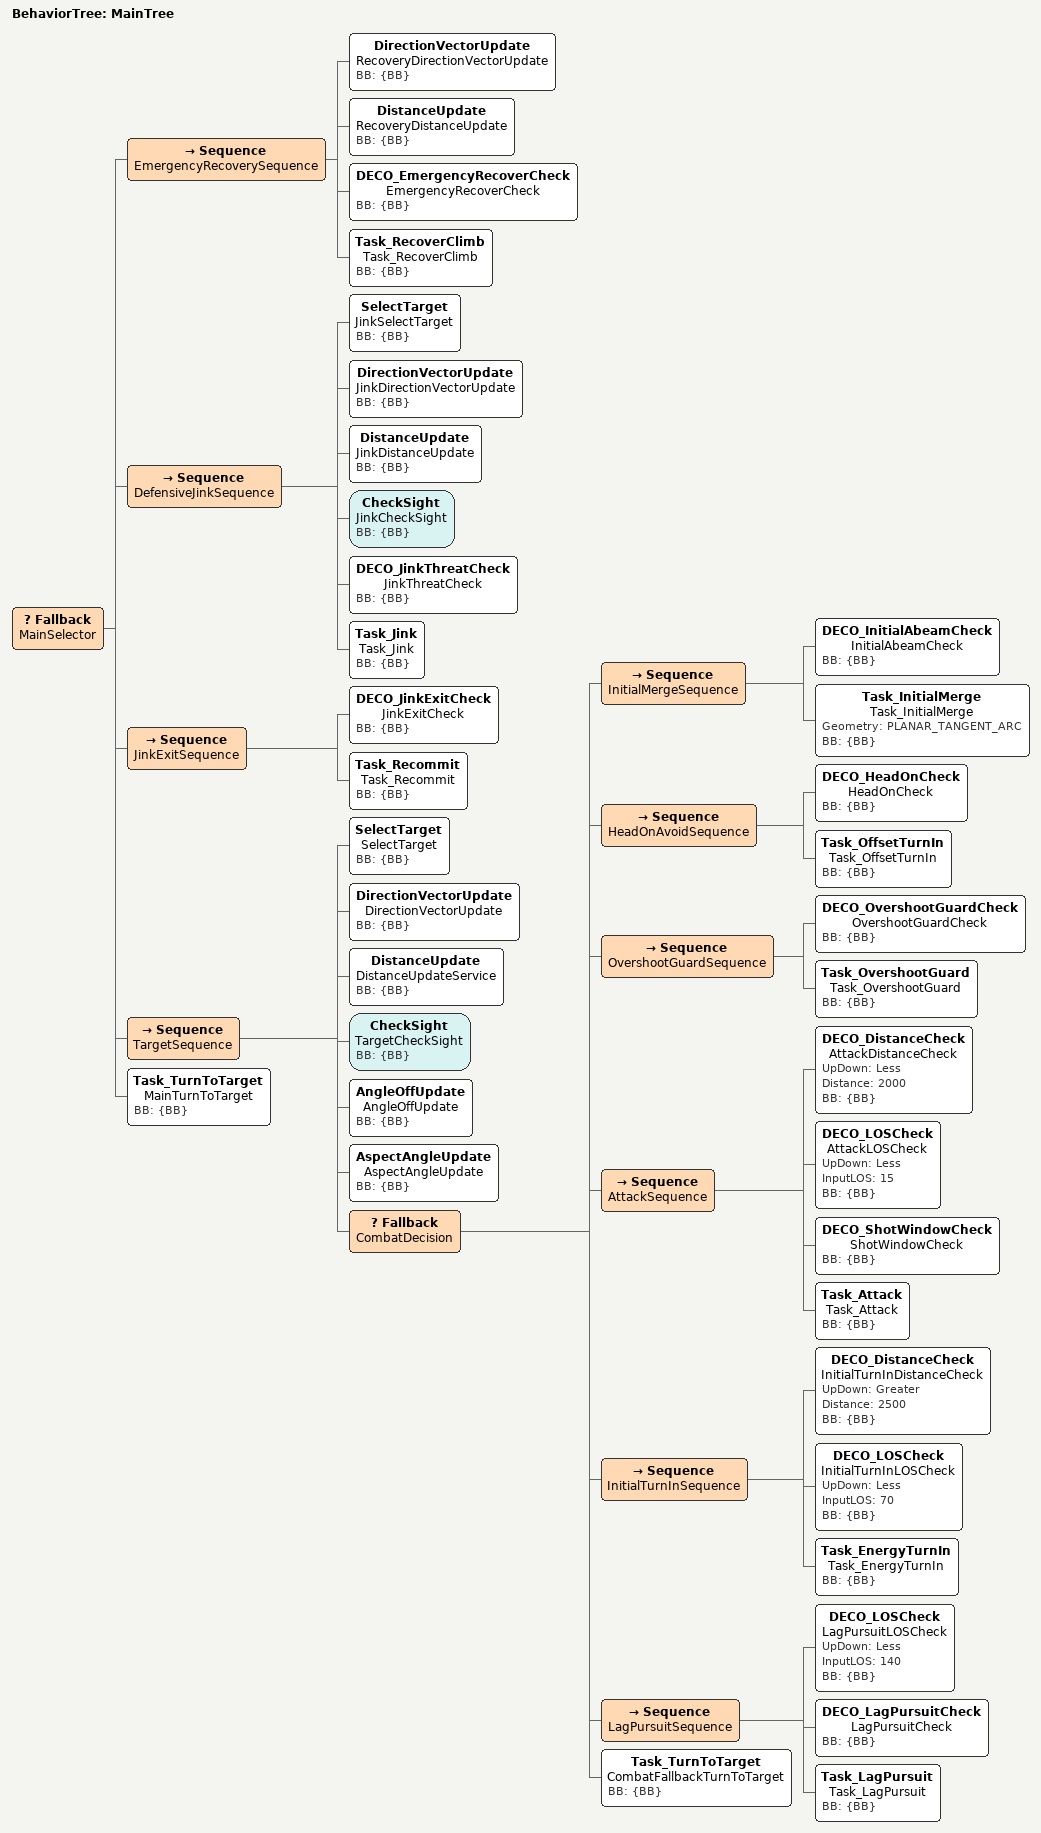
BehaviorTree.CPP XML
<root main_tree_to_execute="MainTree">

  <BehaviorTree ID="MainTree">

    <Fallback name="MainSelector">

      <!-- 1. 생존 조건이 참이면 공격/추적보다 먼저 상승 회복 -->
      <Sequence name="EmergencyRecoverySequence">

        <DirectionVectorUpdate
            name="RecoveryDirectionVectorUpdate"
            BB="{BB}"/>

        <DistanceUpdate
            name="RecoveryDistanceUpdate"
            BB="{BB}"/>

        <DECO_EmergencyRecoverCheck
            name="EmergencyRecoverCheck"
            BB="{BB}"/>

        <Task_RecoverClimb
            name="Task_RecoverClimb"
            BB="{BB}"/>

      </Sequence>

      <!-- 2. 후방 위협이 지속되는 동안 징킹 -->
      <Sequence name="DefensiveJinkSequence">

        <SelectTarget
            name="JinkSelectTarget"
            BB="{BB}"/>

        <DirectionVectorUpdate
            name="JinkDirectionVectorUpdate"
            BB="{BB}"/>

        <DistanceUpdate
            name="JinkDistanceUpdate"
            BB="{BB}"/>

        <CheckSight
            name="JinkCheckSight"
            BB="{BB}"/>

        <DECO_JinkThreatCheck
            name="JinkThreatCheck"
            BB="{BB}"/>

        <Task_Jink
            name="Task_Jink"
            BB="{BB}"/>

      </Sequence>

      <!-- 3. 징킹 종료 후 재교전 -->
      <Sequence name="JinkExitSequence">

        <DECO_JinkExitCheck
            name="JinkExitCheck"
            BB="{BB}"/>

        <Task_Recommit
            name="Task_Recommit"
            BB="{BB}"/>

      </Sequence>

      <!-- 4. 유효한 적이 있을 때 전투 판단 -->
      <Sequence name="TargetSequence">

        <SelectTarget
            name="SelectTarget"
            BB="{BB}"/>

        <DirectionVectorUpdate
            name="DirectionVectorUpdate"
            BB="{BB}"/>

        <DistanceUpdate
            name="DistanceUpdateService"
            BB="{BB}"/>

        <CheckSight
            name="TargetCheckSight"
            BB="{BB}"/>

        <AngleOffUpdate
            name="AngleOffUpdate"
            BB="{BB}"/>

        <AspectAngleUpdate
            name="AspectAngleUpdate"
            BB="{BB}"/>

        <Fallback name="CombatDecision">

          <!-- 4-0. 정상 작동하던 초기 abeam merge는 그대로 유지 -->
          <Sequence name="InitialMergeSequence">

            <DECO_InitialAbeamCheck
                name="InitialAbeamCheck"
                BB="{BB}"/>

            <Task_InitialMerge
                name="Task_InitialMerge"
                Geometry="PLANAR_TANGENT_ARC"
                BB="{BB}"/>

          </Sequence>

          <!-- 4-1. 정면 고속 교차 전에 측면 오프셋 -->
          <Sequence name="HeadOnAvoidSequence">

            <DECO_HeadOnCheck
                name="HeadOnCheck"
                BB="{BB}"/>

            <Task_OffsetTurnIn
                name="Task_OffsetTurnIn"
                BB="{BB}"/>

          </Sequence>

          <!-- 4-2. 근거리 고속 접근 시 오버슛 방지 -->
          <Sequence name="OvershootGuardSequence">

            <DECO_OvershootGuardCheck
                name="OvershootGuardCheck"
                BB="{BB}"/>

            <Task_OvershootGuard
                name="Task_OvershootGuard"
                BB="{BB}"/>

          </Sequence>

          <!-- 4-3. 사격 조건을 만족하면 최우선 공격 -->
          <Sequence name="AttackSequence">

            <DECO_DistanceCheck
                name="AttackDistanceCheck"
                UpDown="Less"
                Distance="2000"
                BB="{BB}"/>

            <DECO_LOSCheck
                name="AttackLOSCheck"
                UpDown="Less"
                InputLOS="15"
                BB="{BB}"/>

            <DECO_ShotWindowCheck
                name="ShotWindowCheck"
                BB="{BB}"/>

            <Task_Attack
                name="Task_Attack"
                BB="{BB}"/>

          </Sequence>

          <!--
            4-4. 적이 전방에 있고 2500m 밖에 있을 때만 Energy Turn-In.
            첫 교차 후 적이 측면/후방에 있는데 거리만 멀다는 이유로
            장시간 EnergyTurnIn에 고착되는 현상을 방지한다.
          -->
          <Sequence name="InitialTurnInSequence">

            <DECO_DistanceCheck
                name="InitialTurnInDistanceCheck"
                UpDown="Greater"
                Distance="2500"
                BB="{BB}"/>

            <DECO_LOSCheck
                name="InitialTurnInLOSCheck"
                UpDown="Less"
                InputLOS="70"
                BB="{BB}"/>

            <Task_EnergyTurnIn
                name="Task_EnergyTurnIn"
                BB="{BB}"/>

          </Sequence>

          <!--
            4-5. 3000m 밖에서 EnergyTurnIn이 적합하지 않으면
            일반 Approach로 재접근한다.
          -->
<!--
            4-6. 중근거리이고 적이 완전한 후방이 아닐 때만 Lag Pursuit.
            거리가 3000m 이상 벌어지면 Approach로 넘어가고,
            LOS가 140도 이상이면 TurnToTarget으로 기수부터 돌린다.
          -->
          <Sequence name="LagPursuitSequence">

<DECO_LOSCheck
                name="LagPursuitLOSCheck"
                UpDown="Less"
                InputLOS="140"
                BB="{BB}"/>

            <DECO_LagPursuitCheck
                name="LagPursuitCheck"
                BB="{BB}"/>

            <Task_LagPursuit
                name="Task_LagPursuit"
                BB="{BB}"/>

          </Sequence>

          <!-- 4-7. 조건부 전술이 모두 실패하면 기수부터 적에게 정렬 -->
          <Task_TurnToTarget
              name="CombatFallbackTurnToTarget"
              BB="{BB}"/>

        </Fallback>

      </Sequence>

      <!-- TargetSequence 자체가 실패한 경우의 단일 최후 행동 -->
      <Task_TurnToTarget
          name="MainTurnToTarget"
          BB="{BB}"/>

    </Fallback>

  </BehaviorTree>

</root>
